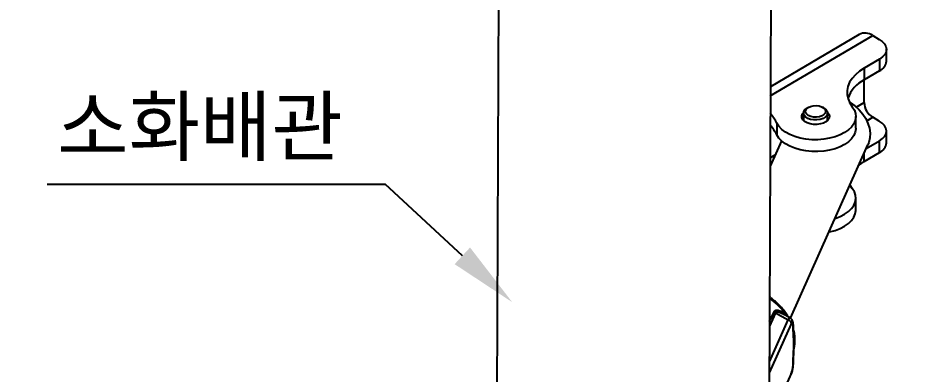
# Model space of a CAD drawing. Header units: millimetres. Extents: x 0 to 42050, y 0 to 29700.
# Drawn here: x 16327 to 18209, y 12595 to 13346 of the extents above; entities that cross this region are included whole.
import ezdxf

# ---------------------------------------------------------------- set-up
doc = ezdxf.new("R2010")
doc.units = ezdxf.units.MM
doc.header["$LTSCALE"] = 50
doc.layers.add('KVC', color=7, linetype='Continuous')
doc.styles.add('돋움', font='')
doc.styles.get('돋움').set_extended_font_data('Dotum')

msp = doc.modelspace()

# ---------------------------------------------------------------- linework, layer by layer
at = {"color": 7, "linetype": 'Continuous', "lineweight": 25}
for p, q in [((17342.3, 13834.1), (17336.6, 12430)), ((17911.9, 12499.5), (17917.3, 13833.2))]:
    msp.add_line(p, q, dxfattribs=at)
at = {"color": 2}
for p, q in [((17913.9, 13181.3), (18129.8, 13308.2)), ((18101.4, 13310.8), (17914, 13200.5)), ((18129.8, 13308.2), (18143.6, 13300.4)), ((18158.8, 13254.6), (18158.8, 13279.5)), ((18144.3, 13258.9), (18111.9, 13239.9)), ((18144.3, 13258.9), (18144.3, 13234)), ((18111.9, 13239.9), (18111.9, 13215)), ((18144.3, 13234), (18111.9, 13215)), ((18111.6, 13167.3), (18111.6, 13214.8)), ((18095.2, 13157.6), (18111.6, 13167.3)), ((18094.4, 13113.1), (18094.4, 13138)), ((18117.4, 13129), (18129.8, 13136.3)), ((18143.6, 13128.4), (18129.8, 13136.3)), ((17927.6, 13124.1), (17927.6, 13099.2)), ((18158.8, 13082.6), (18158.8, 13107.5)), ((18115.9, 13070.3), (18144.3, 13087)), ((18144.3, 13062.1), (18144.3, 13087)), ((18111.9, 13043), (18144.3, 13062.1)), ((18111.9, 13043), (18111.9, 13061.2)), ((17913.5, 13050.8), (17924, 13057))]:
    msp.add_line(p, q, dxfattribs=at)
at = {"color": 3}
for p, q in [((17937.4, 13086.8), (17913.5, 13033.4)), ((17956.3, 12713.5), (18119.4, 13078.1)), ((18086.8, 12986.3), (18081.7, 12993.9)), ((18094.4, 12941.2), (18094.4, 12966.1)), ((17912.4, 12706.1), (17921.7, 12726.8)), ((17925, 12724.6), (17912.4, 12696.4)), ((17925, 12724.6), (17951.8, 12710.1)), ((17939.7, 12722.4), (17941.7, 12721)), ((17955.6, 12714.1), (17939.9, 12722.7)), ((17912.2, 12621.5), (17951.8, 12710.1)), ((17947.7, 12719.6), (17949.2, 12717.6)), ((17958.5, 12701.8), (17957.5, 12704.2)), ((17912.1, 12598.1), (17958.3, 12701.3)), ((17962, 12696.8), (17962, 12691.9)), ((17962.3, 12693.4), (17962.3, 12698.3)), ((17964.1, 12661.8), (17963.6, 12656.5)), ((17962, 12619.8), (17962, 12619.1)), ((17962.3, 12620.5), (17962.3, 12621.3)), ((17958.3, 12598.2), (17939.4, 12555.9))]:
    msp.add_line(p, q, dxfattribs=at)
at = {"color": 1}
for p in [(16388.9, 12995.8), (17264.4, 12844.5)]:
    msp.add_line(p, (17101.4, 12995.8), dxfattribs=at)
at = {"color": 2, "elevation": 0, "flags": 128}
for points in [[(18143.6, 13300.4), (18150, 13296), (18154.8, 13290.9), (18157.7, 13285.5), (18158.8, 13279.7), (18157.9, 13274), (18155.1, 13268.5), (18150.5, 13263.4), (18144.3, 13258.9)], [(18111.9, 13239.9), (18101.9, 13233.2), (18093.3, 13226), (18086.3, 13218.1), (18081, 13209.9), (18077.4, 13201.3), (18075.7, 13192.6), (18075.8, 13183.8), (18077.7, 13175), (18081.4, 13166.5), (18086.8, 13158.3)], [(18086.8, 13158.3), (18091.1, 13151.4), (18093.7, 13144.3), (18094.3, 13136.9), (18093.1, 13129.7), (18090, 13122.6), (18085.2, 13115.8), (18078.6, 13109.6), (18070.5, 13103.9), (18061, 13099.1), (18050.4, 13095), (18038.9, 13092), (18026.7, 13090), (18014.2, 13089), (18001.5, 13089.1), (17989, 13090.3), (17976.9, 13092.6), (17965.6, 13095.9), (17955.2, 13100.1), (17946.1, 13105.1), (17938.3, 13110.9), (17932.1, 13117.3), (17927.6, 13124.1)], [(18144.3, 13087), (18150.5, 13091.4), (18155.1, 13096.5), (18157.9, 13102.1), (18158.8, 13107.8), (18157.7, 13113.5), (18154.8, 13119), (18150, 13124), (18143.6, 13128.4)], [(18094.4, 13113.1), (18094.3, 13112), (18093.1, 13104.8), (18090, 13097.7), (18085.2, 13090.9), (18078.6, 13084.7), (18070.5, 13079), (18061, 13074.2), (18050.4, 13070.1), (18038.9, 13067.1), (18026.7, 13065.1), (18014.2, 13064.1), (18001.5, 13064.2), (17989, 13065.4), (17976.9, 13067.7), (17965.6, 13071), (17955.2, 13075.2), (17946.1, 13080.2), (17938.3, 13086), (17932.1, 13092.4), (17927.6, 13099.2)], [(18100.2, 13035.1), (18101.9, 13036.4), (18111.9, 13043)]]:
    msp.add_lwpolyline(points, dxfattribs=at)
at = {"color": 3, "elevation": 0, "flags": 128}
for points in [[(18080.5, 13168.2), (18082.2, 13167.2), (18092.2, 13160.1), (18101.1, 13152), (18108.8, 13143.1), (18115, 13133.5), (18119.7, 13123.5), (18122.8, 13113.3), (18124.1, 13103), (18123.6, 13093), (18121.5, 13083.4), (18119.4, 13078.1)], [(18050, 12923), (18050.4, 12923.1), (18061, 12927.1), (18070.5, 12932), (18078.6, 12937.6), (18085.2, 12943.9), (18090, 12950.6), (18093.1, 12957.7), (18094.3, 12965), (18093.7, 12972.3), (18091.1, 12979.5), (18086.8, 12986.3)], [(18037.4, 12894.8), (18038.9, 12895.1), (18050.4, 12898.2), (18061, 12902.2), (18070.5, 12907.1), (18078.6, 12912.7), (18085.2, 12919), (18090, 12925.7), (18093.1, 12932.8), (18094.3, 12940.1), (18094.4, 12941.2)], [(17912.6, 12754.7), (17916.7, 12751.9), (17928.5, 12742.1), (17938.9, 12731.3), (17947.7, 12719.6)], [(17947.7, 12719.6), (17947.7, 12718.6), (17947.7, 12718.4)], [(17962, 12696.8), (17962.2, 12697.6), (17962.3, 12698.3)], [(17962.3, 12698.3), (17962.3, 12698.4), (17962.3, 12698.5)]]:
    msp.add_lwpolyline(points, dxfattribs=at)
at = {"color": 1}
msp.add_circle((17236.7, 12162), 2480.9, dxfattribs=at)
at = {"color": 2}
for centre, radius, start, end in [((18113.5, 13286.4), 27.2, 53.3438, 116.4345), ((18133.6, 13257), 25.3, 294.8765, 354.5141), ((18143.2, 13152.4), 70, 116.6164, 160.2148), ((18150.3, 13169.1), 38.7, 182.6709, 237.9501), ((17815, 13062.9), 128.2, 28.5226, 39.5542), ((17815, 13038), 128.2, 28.5226, 39.6084), ((18133.6, 13085), 25.3, 294.8765, 354.5141)]:
    msp.add_arc(centre, radius, start, end, dxfattribs=at)
at = {"color": 3}
for centre, radius, start, end in [((17930.2, 12736), 12.5, 227.0962, 245.6016), ((17948, 12700.5), 10.3, 4.4163, 68.4973), ((17881.4, 12665.3), 84.1, 347.132, 17.056), ((17958.7, 12693.4), 3.54, 335.3493, 359.8271), ((17967.3, 12660.3), 3.61, 155.5431, 176.8906), ((17958.7, 12621.3), 3.54, 335.3493, 359.8271), ((17958.7, 12620.6), 3.54, 335.341, 359.8354), ((17951.8, 12598.1), 6.52, 335.9962, 0.2958)]:
    msp.add_arc(centre, radius, start, end, dxfattribs=at)
for points, knots in [([(17951.2, 12716.5), (17950.8, 12717.3), (17948.4, 12721.6), (17943.1, 12728.9), (17935.4, 12738.1), (17926.9, 12746.4), (17919.2, 12752.7), (17914.4, 12756.2), (17912.6, 12757.4)], [0, 0, 0, 0, 0.0367656, 0.1850036, 0.3314723, 0.4744541, 0.6091208, 0.6838212, 0.6838212, 0.6838212, 0.6838212]), ([(17921.7, 12726.8), (17922.3, 12727.7), (17923.5, 12729.5), (17926.8, 12730.3), (17930.3, 12730), (17935.1, 12728.6), (17941.2, 12725.5), (17945.5, 12721.6), (17947.7, 12719.6)], [0, 0, 0, 0, 0.125232, 0.250841, 0.376018, 0.501416, 0.742201, 1, 1, 1, 1]), ([(17925, 12724.6), (17925.3, 12725), (17925.7, 12725.8), (17927.5, 12726.6), (17931.5, 12726.4), (17936.1, 12725), (17939, 12722.9), (17939.7, 12722.4)], [0, 0, 0, 0, 0.103205, 0.215309, 0.434167, 0.866646, 1, 1, 1, 1]), ([(17951.8, 12710.1), (17952.5, 12711.2), (17953.9, 12713.6), (17955.2, 12714.6), (17955.5, 12714), (17955.6, 12713.9)], [0, 0, 0, 0, 0.4587959, 0.9175163, 1, 1, 1, 1]), ([(17962.3, 12698.5), (17962, 12701.7), (17961.7, 12706.6), (17959, 12711.7), (17956.7, 12713.3), (17955.5, 12714.1)], [0, 0, 0, 0, 0.508737, 0.758474, 1, 1, 1, 1]), ([(17958.3, 12701.3), (17958.7, 12702.2), (17959.5, 12703.5), (17960.3, 12703.9), (17960.9, 12703.5), (17961.4, 12702.6), (17961.8, 12700.6), (17961.9, 12698.3), (17962, 12696.8)], [0, 0, 0, 0, 0.235181, 0.362605, 0.49107, 0.620857, 0.752515, 1, 1, 1, 1]), ([(17962, 12691.9), (17962, 12688.1), (17962.2, 12680.2), (17963, 12670.3), (17963.6, 12659.8), (17963, 12646.2), (17962.2, 12632.5), (17962, 12623.9), (17962, 12619.8)], [0, 0, 0, 0, 0.162197, 0.336711, 0.49811, 0.660779, 0.836617, 1, 1, 1, 1]), ([(17963.4, 12659.3), (17963.4, 12661.8), (17963.5, 12669.3), (17962.6, 12679.5), (17962.3, 12689.2), (17962.2, 12694.1)], [0, 0, 0, 0, 0.20453, 0.608277, 1, 1, 1, 1]), ([(17963.2, 12646.4), (17963.7, 12648.6), (17965.3, 12654.6), (17966, 12664.5), (17965.5, 12675.9), (17964.2, 12684.5), (17962.7, 12689.3), (17962.3, 12690.5)], [0, 0, 0, 0, 0.154537, 0.42782, 0.674358, 0.921282, 1, 1, 1, 1]), ([(17962.7, 12680.3), (17962.7, 12680.1), (17964.1, 12673.6), (17964.1, 12667.6), (17964.1, 12661.8)], [0, 0, 0, 0, 0.039271, 1, 1, 1, 1]), ([(17963.1, 12673.1), (17963.2, 12671.8), (17963.6, 12667.6), (17963.7, 12663.4), (17963.7, 12660.5)], [0, 0, 0, 0, 0.311146, 1, 1, 1, 1]), ([(17962.2, 12622), (17962.3, 12626.6), (17962.6, 12636), (17963.5, 12649.7), (17963.4, 12656.9), (17963.4, 12659.3)], [0, 0, 0, 0, 0.39145, 0.79447, 1, 1, 1, 1]), ([(17963.7, 12660.5), (17963.7, 12658.3), (17963.7, 12655.3), (17963.5, 12652.2), (17963.4, 12651.2)], [0, 0, 0, 0, 0.692954, 1, 1, 1, 1]), ([(17957.8, 12595.6), (17958.4, 12597.2), (17959.6, 12600.4), (17961.1, 12607.2), (17962.1, 12614.5), (17962.2, 12618.6), (17962.3, 12620.7)], [0, 0, 0, 0, 0.250128, 0.497836, 0.747147, 1, 1, 1, 1]), ([(17962, 12619.1), (17961.9, 12617.4), (17961.8, 12614.7), (17961.4, 12610.7), (17960.9, 12607.7), (17960.3, 12604.7), (17959.5, 12601.3), (17958.7, 12599.4), (17958.3, 12598.2)], [0, 0, 0, 0, 0.2474848, 0.3790311, 0.50893, 0.6372808, 0.7648188, 1, 1, 1, 1])]:
    msp.add_open_spline(points, degree=3, knots=knots, dxfattribs=at)
at = {"color": 1}
msp.add_solid([(17248.1, 12827), (17369.5, 12747), (17280.6, 12862.1)], dxfattribs=at)
at = {"layer": 'KVC', "color": 7, "linetype": 'Continuous', "lineweight": 25}
for p, q in [((17994.2, 13157.3), (17991.3, 13155.6)), ((18027.2, 13155.6), (18024.2, 13157.3)), ((17983.8, 13145.3), (17983.8, 13129.7)), ((18034.6, 13129.7), (18034.6, 13145.3))]:
    msp.add_line(p, q, dxfattribs=at)
at = {"layer": 'KVC', "color": 7, "linetype": 'Continuous', "lineweight": 25, "elevation": 0, "flags": 128}
for points in [[(18019, 13131.7), (18012.3, 13130.7), (18005.4, 13130.8), (17998.7, 13131.9), (17992.9, 13134), (17988.2, 13137), (17985.2, 13140.6), (17983.9, 13144.5), (17984.4, 13148.5), (17986.9, 13152.2), (17990.9, 13155.4), (17991.3, 13155.6)], [(18017.4, 13137.4), (18011.2, 13136.5), (18004.9, 13136.7), (17999, 13138), (17994, 13140.2), (17990.3, 13143.2), (17988.3, 13146.6), (17988.2, 13150.3), (17990, 13153.8), (17993.4, 13156.8), (17998.3, 13159.2), (18004.1, 13160.6), (18010.4, 13160.9), (18016.6, 13160.2), (18022.1, 13158.4), (18026.5, 13155.8), (18029.4, 13152.5), (18030.4, 13148.9), (18029.6, 13145.3), (18027, 13142), (18022.8, 13139.3), (18017.4, 13137.4)], [(18027.2, 13155.6), (18028.1, 13155.1), (18032, 13151.8), (18034.2, 13148), (18034.6, 13144), (18033, 13140.1), (18029.8, 13136.6), (18025, 13133.7), (18019, 13131.7)], [(18034.6, 13146.5), (18037.2, 13142.9), (18038.4, 13138.7), (18037.8, 13134.5), (18035.4, 13130.5), (18031.3, 13127), (18025.9, 13124.2), (18019.4, 13122.2), (18012.3, 13121.3), (18004.9, 13121.4), (17997.9, 13122.5), (17991.5, 13124.6), (17986.3, 13127.6), (17982.5, 13131.2), (17980.4, 13135.2), (17980.1, 13139.5), (17981.6, 13143.6), (17983.9, 13146.5)]]:
    msp.add_lwpolyline(points, dxfattribs=at)

# ---------------------------------------------------------------- texts
at = {"color": 2, "style": '돋움'}
msp.add_text('소화배관', height=120, dxfattribs=at).set_placement((16410.1, 13057.1))

doc.saveas('drawing.dxf')
